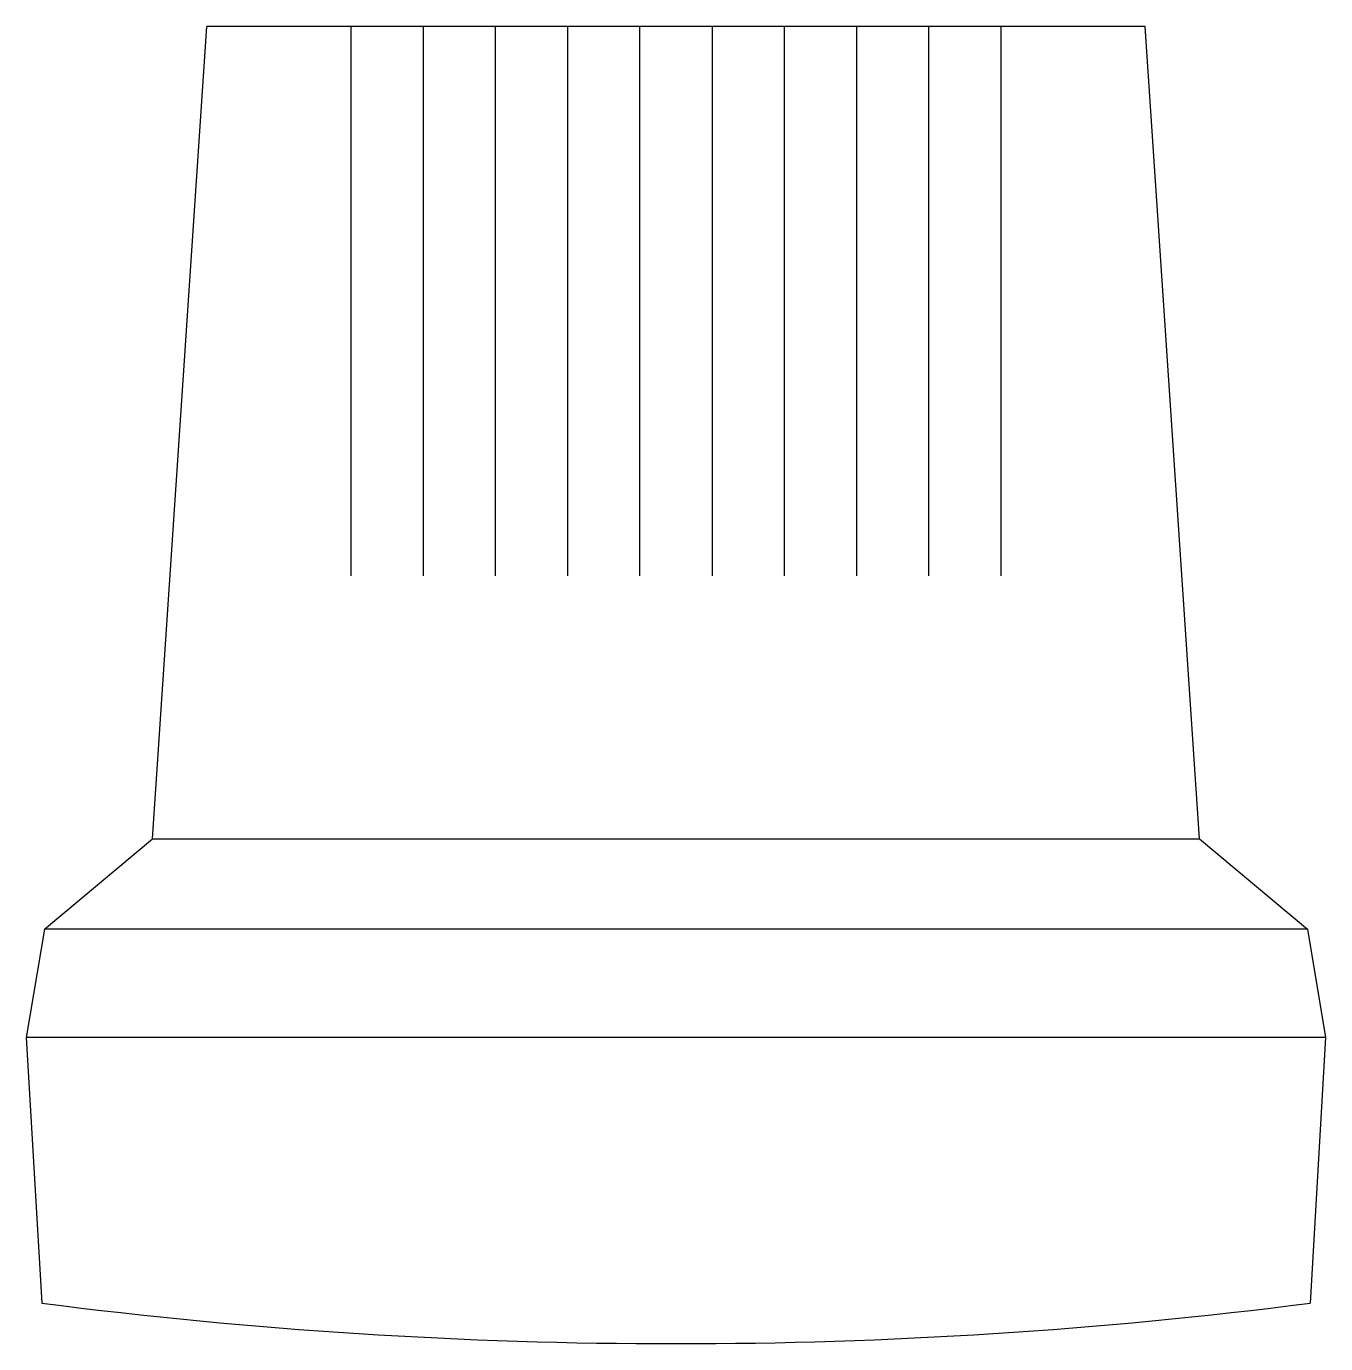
# Model space of a CAD drawing. Extents: x 18.954 to 19.314, y 29.5 to 29.865.
import ezdxf

# ---------------------------------------------------------------- set-up
doc = ezdxf.new("R2010")
doc.units = 0
doc.header["$MEASUREMENT"] = 0
doc.layers.add('E-ESCRITORIO', color=1, linetype='CONTINUOUS')

msp = doc.modelspace()

# ---------------------------------------------------------------- linework, layer by layer
at = {"layer": 'E-ESCRITORIO'}
for p, q in [((18.9891, 29.63969), (19.0041, 29.86469)), ((19.2641, 29.86469), (19.0041, 29.86469)), ((19.0441, 29.7125), (19.0441, 29.86469)), ((19.0641, 29.7125), (19.0641, 29.86469)), ((19.0841, 29.7125), (19.0841, 29.86469)), ((19.1041, 29.7125), (19.1041, 29.86469)), ((19.1241, 29.7125), (19.1241, 29.86469)), ((19.1441, 29.86469), (19.1441, 29.7125)), ((19.1641, 29.86469), (19.1641, 29.7125)), ((19.1841, 29.86469), (19.1841, 29.7125)), ((19.2041, 29.86469), (19.2041, 29.7125)), ((19.2241, 29.86469), (19.2241, 29.7125)), ((19.2791, 29.63969), (19.2641, 29.86469)), ((18.9591, 29.61469), (18.9891, 29.63969)), ((18.9891, 29.63969), (19.2791, 29.63969)), ((19.2791, 29.63969), (19.3091, 29.61469)), ((18.9591, 29.61469), (18.9541, 29.58469)), ((19.3091, 29.61469), (18.9591, 29.61469)), ((19.3091, 29.61469), (19.3141, 29.58469)), ((19.3141, 29.58469), (18.9541, 29.58469)), ((18.9541, 29.58469), (18.9584, 29.51111)), ((19.3141, 29.58469), (19.3098, 29.51111))]:
    msp.add_line(p, q, dxfattribs=at)
msp.add_arc((19.1341, 30.88012), 1.38024, 262.68652, 277.31348, dxfattribs=at)

doc.saveas('drawing.dxf')
